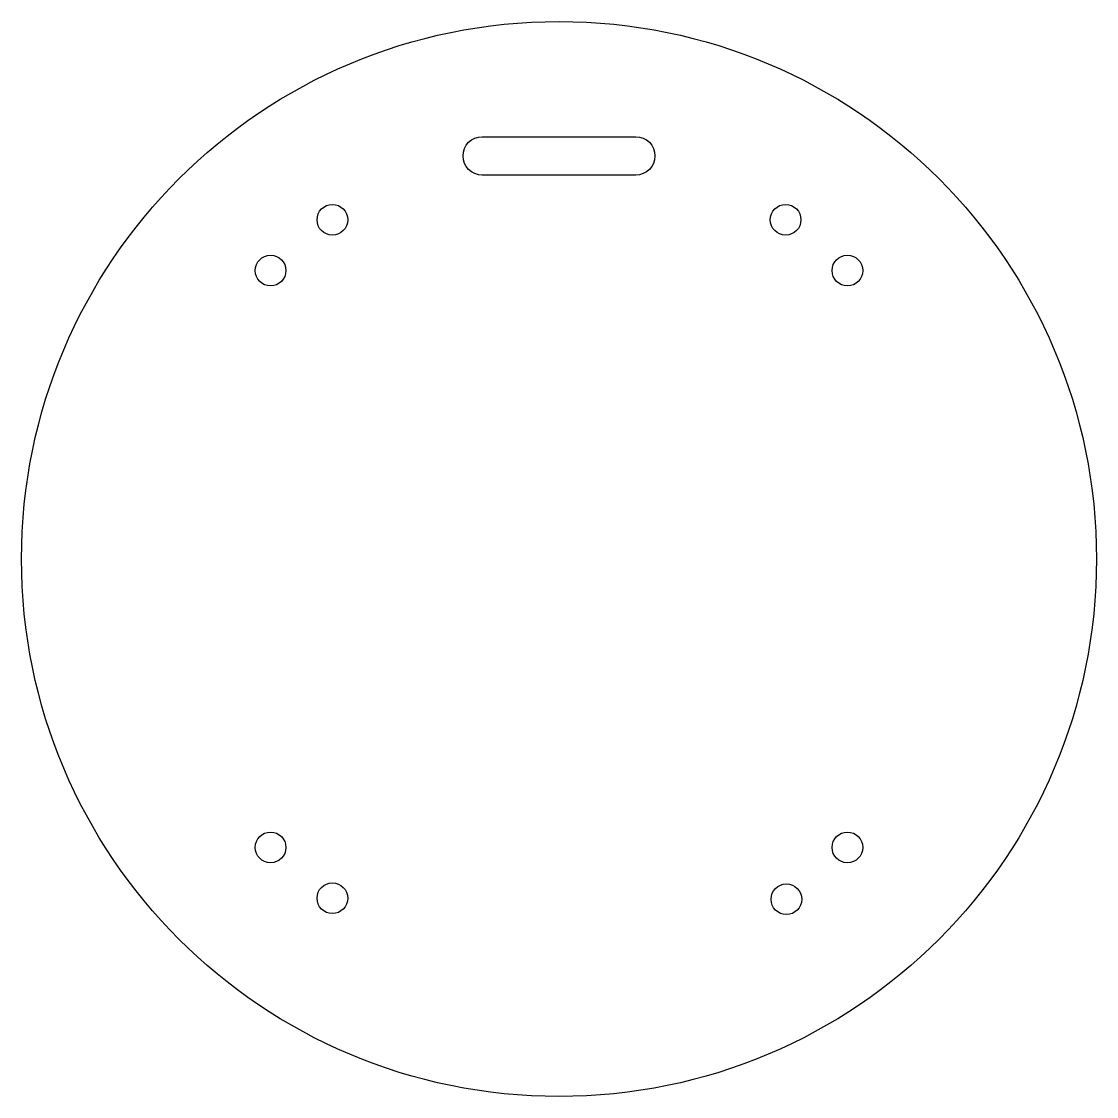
# Model space of a CAD drawing. Header units: millimetres. Extents: x -56 to 56, y -56 to 56.
import ezdxf

# ---------------------------------------------------------------- set-up
doc = ezdxf.new("R2010")
doc.units = ezdxf.units.MM
doc.layers.get('0').update_dxf_attribs({"linetype": 'CONTINUOUS'})

msp = doc.modelspace()

# ---------------------------------------------------------------- linework, layer by layer
msp.add_lwpolyline([(8, 40), (-8, 40, -1), (-8, 44), (8, 44, -1)], format="xyb", close=True)
for centre, radius in [((0, 0), 56), ((-23.61, 35.34), 1.6), ((23.61, 35.34), 1.6), ((-30.05, 30.05), 1.6), ((30.05, 30.05), 1.6), ((-30.05, -30.05), 1.6), ((30.05, -30.05), 1.6), ((-23.61, -35.34), 1.6), ((23.69, -35.45), 1.6)]:
    msp.add_circle(centre, radius)

doc.saveas('drawing.dxf')
